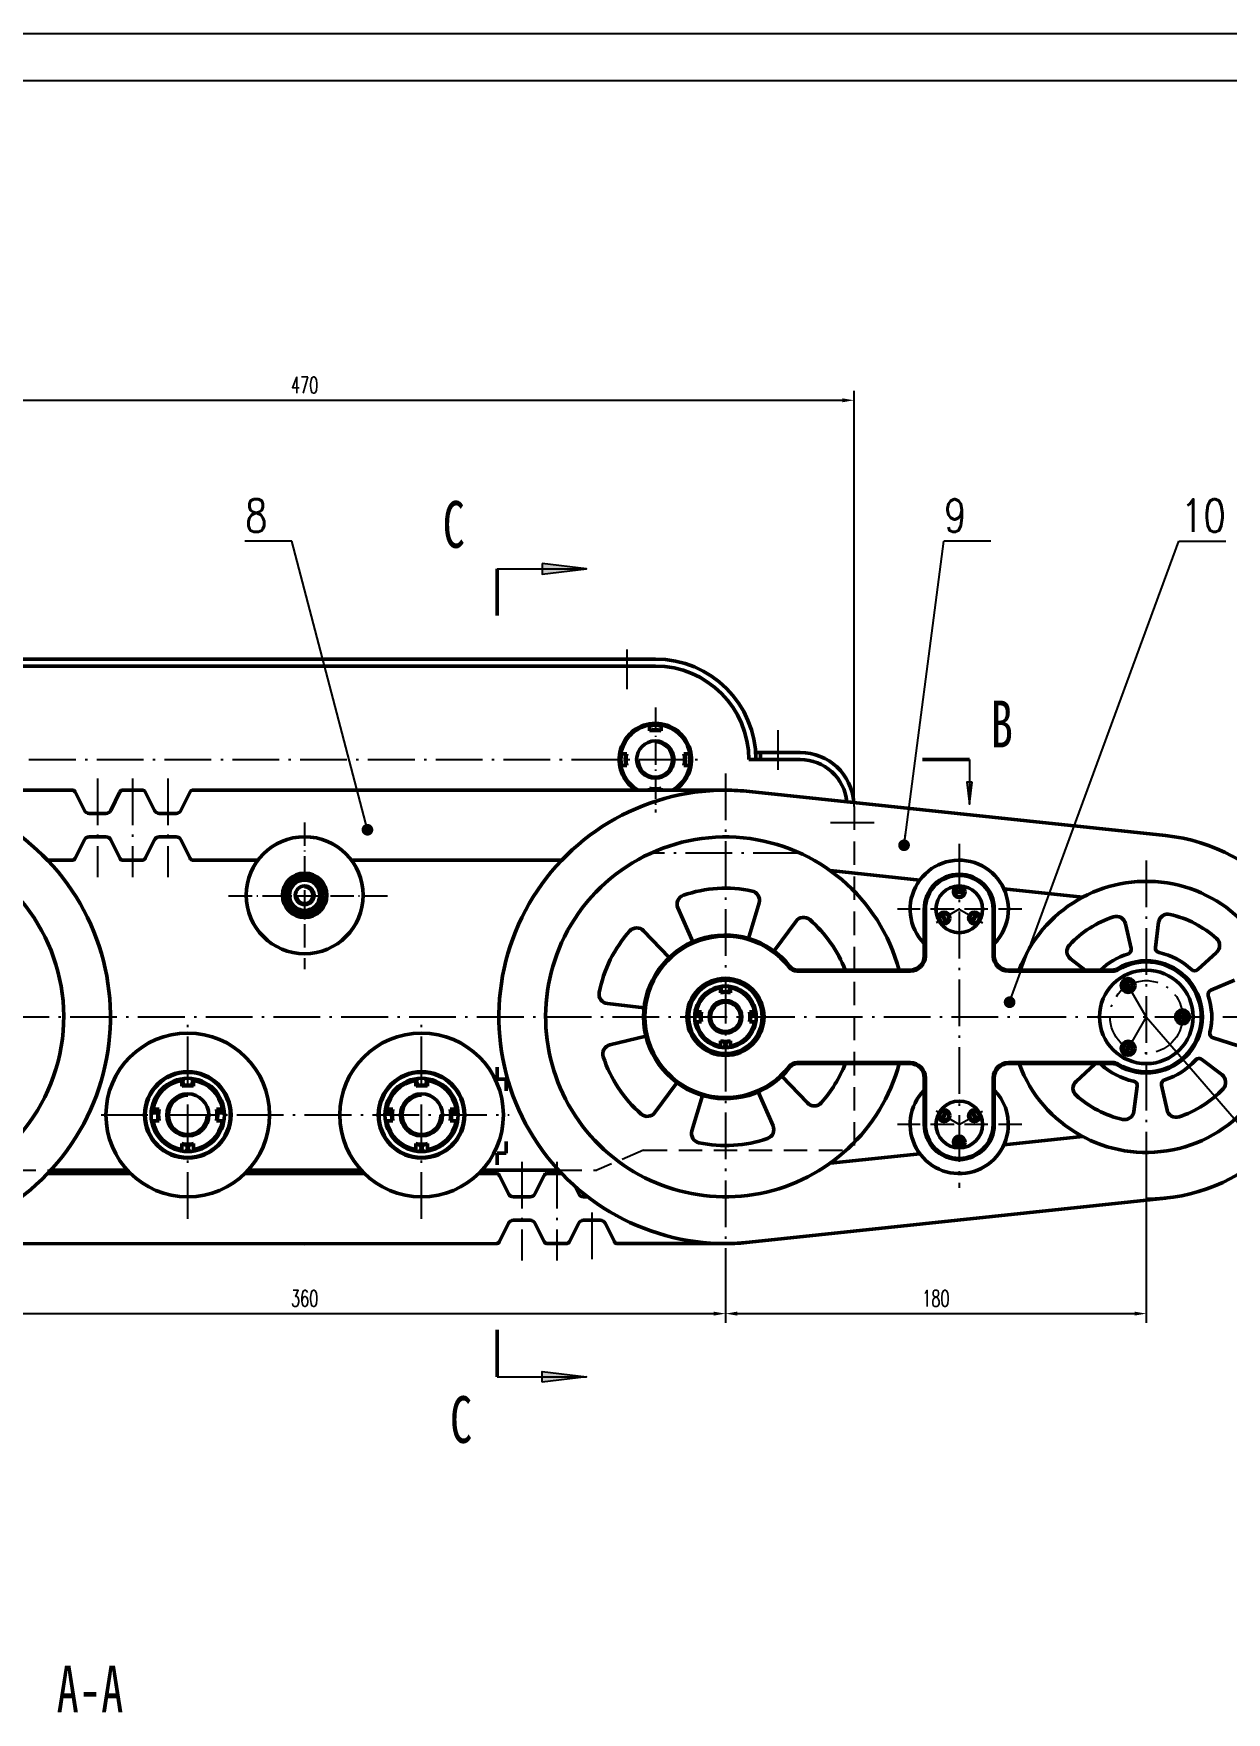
# Model space of a CAD drawing. Header units: millimetres. Extents: x -1896 to -707, y -189 to 652.
# Drawn here: x -1596.1 to -1340.9, y 292.9 to 651.8 of the extents above; entities that cross this region are included whole.
import ezdxf
from ezdxf.enums import TextEntityAlignment as Align

# ---------------------------------------------------------------- set-up
doc = ezdxf.new("R2010")
doc.units = ezdxf.units.MM
doc.header["$LTSCALE"] = 10
doc.linetypes.add('CENTER', pattern=[1.45, 1, -0.2, 0.05, -0.2])
doc.linetypes.add('DASHED', pattern=[0.75, 0.5, -0.25])
doc.layers.add('1轮廓实线层', color=7, linetype='Continuous', lineweight=50)
for name, color, linetype in [('2细线层', 4, 'Continuous'), ('3中心线层', 1, 'CENTER'), ('4虚线层', 6, 'DASHED'), ('6文字层', 7, 'Continuous'), ('7标注层', 4, 'Continuous')]:
    doc.layers.add(name, color=color, linetype=linetype)
doc.styles.add('PC_TEXTSTYLE', font='romans.shx', dxfattribs={"width": 0.8, "bigfont": 'hzfs.shx'})
doc.styles.add('SLDTEXTSTYLE3', font='TXT', dxfattribs={"width": 0.7})
doc.styles.add('TH_GBDIM', font='romans.shx', dxfattribs={"width": 0.65, "bigfont": 'gbcbig.shx'})
doc.dimstyles.new('TH_GBDIM', dxfattribs={"dimtxt": 3.5, "dimasz": 2.5, "dimexe": 2, "dimexo": 0, "dimgap": 1.5, "dimtad": 1, "dimdsep": 46, "dimtxsty": 'TH_GBDIM', "dimcen": 2.5, "dimclrd": 130, "dimclre": 130, "dimclrt": 3, "dimazin": 2, "dimtfac": 0.714286, "dimtmove": 0, "dimatfit": 3, "dimfxl": 1, "dimtolj": 1, "dimtzin": 0, "dimlwd": -1, "dimlwe": -1, "dimarcsym": 0})
doc.dimstyles.new('副本 TH_GBDIM', dxfattribs={"dimtxt": 3.5, "dimasz": 2.5, "dimexe": 2, "dimexo": 0, "dimgap": 1.5, "dimtad": 1, "dimlfac": 2, "dimdsep": 46, "dimtxsty": 'TH_GBDIM', "dimcen": 2.5, "dimclrd": 130, "dimclre": 130, "dimclrt": 3, "dimazin": 2, "dimtfac": 0.714286, "dimtmove": 0, "dimatfit": 3, "dimfxl": 1, "dimtolj": 1, "dimtzin": 0, "dimlwd": -1, "dimlwe": -1, "dimarcsym": 0})

# ---------------------------------------------------------------- blocks, each defined once
blk = doc.blocks.new('件号-右')
at = {"layer": '6文字层'}
blk.add_line((0, 0), (-10, 0), dxfattribs=at)
at = {"layer": '6文字层', "style": 'PC_TEXTSTYLE', "width": 0.8}
blk.add_attdef('X', text='', height=7, dxfattribs=at).set_placement((-5.47, 2), align=Align.CENTER)
blk = doc.blocks.new('*D7')
at = {"layer": '7标注层', "color": 130, "ltscale": 0.3, "transparency": 16777216}
for p, q in [((-1448.08, 387.71), (-1448.08, 376.2)), ((-1628.08, 387.47), (-1628.08, 376.2)), ((-1625.58, 378.2), (-1450.58, 378.2))]:
    blk.add_line(p, q, dxfattribs=at)
for points in [[(-1625.58, 378.62), (-1625.58, 377.78), (-1628.08, 378.2)], [(-1450.58, 378.62), (-1450.58, 377.78), (-1448.08, 378.2)]]:
    blk.add_solid(points, dxfattribs=at)
at = {"layer": 'Defpoints', "color": 0, "ltscale": 0.3, "transparency": 16777216}
for p in [(-1448.08, 387.71), (-1628.08, 387.47), (-1448.08, 378.2)]:
    blk.add_point(p, dxfattribs=at)
at = {"layer": '7标注层', "color": 3, "ltscale": 0.3, "transparency": 16777216, "insert": (-1538.08, 381.45), "char_height": 3.5, "attachment_point": 5, "style": 'TH_GBDIM'}
blk.add_mtext('\\A1;360', dxfattribs=at)
blk = doc.blocks.new('*D8')
at = {"layer": '7标注层', "color": 130, "ltscale": 0.3, "transparency": 16777216}
for p, q in [((-1655.58, 485.67), (-1655.58, 575.45)), ((-1420.58, 486.64), (-1420.58, 575.45)), ((-1653.08, 573.45), (-1423.08, 573.45))]:
    blk.add_line(p, q, dxfattribs=at)
for points in [[(-1653.08, 573.86), (-1653.08, 573.03), (-1655.58, 573.45)], [(-1423.08, 573.86), (-1423.08, 573.03), (-1420.58, 573.45)]]:
    blk.add_solid(points, dxfattribs=at)
at = {"layer": 'Defpoints', "color": 0, "ltscale": 0.3, "transparency": 16777216}
for p in [(-1420.58, 573.45), (-1655.58, 485.67), (-1420.58, 486.64)]:
    blk.add_point(p, dxfattribs=at)
at = {"layer": '7标注层', "color": 3, "ltscale": 0.3, "transparency": 16777216, "insert": (-1538.08, 576.7), "char_height": 3.5, "attachment_point": 5, "style": 'TH_GBDIM'}
blk.add_mtext('\\A1;470', dxfattribs=at)
blk = doc.blocks.new('*D11')
at = {"layer": '7标注层', "color": 130, "ltscale": 0.3, "transparency": 16777216}
for p, q in [((-1358.08, 407.18), (-1358.08, 376.2)), ((-1448.08, 387.71), (-1448.08, 376.2)), ((-1445.58, 378.2), (-1360.58, 378.2))]:
    blk.add_line(p, q, dxfattribs=at)
for points in [[(-1445.58, 378.62), (-1445.58, 377.78), (-1448.08, 378.2)], [(-1360.58, 378.62), (-1360.58, 377.78), (-1358.08, 378.2)]]:
    blk.add_solid(points, dxfattribs=at)
at = {"layer": 'Defpoints', "color": 0, "ltscale": 0.3, "transparency": 16777216}
for p in [(-1358.08, 407.18), (-1448.08, 387.71), (-1358.08, 378.2)]:
    blk.add_point(p, dxfattribs=at)
at = {"layer": '7标注层', "color": 3, "ltscale": 0.3, "transparency": 16777216, "insert": (-1403.08, 381.45), "char_height": 3.5, "attachment_point": 5, "style": 'TH_GBDIM'}
blk.add_mtext('\\A1;180', dxfattribs=at)
blk = doc.blocks.new('*D18')
at = {"layer": '7标注层', "color": 130, "ltscale": 0.3, "transparency": 16777216}
for p, q in [((-1358.08, 441.64), (-1332.6, 412.15)), ((-1323.54, 401.67), (-1330.96, 410.26))]:
    blk.add_line(p, q, dxfattribs=at)
blk.add_solid([(-1330.65, 410.53), (-1331.28, 409.98), (-1332.6, 412.15)], dxfattribs=at)
at = {"layer": 'Defpoints', "color": 0, "ltscale": 0.3, "transparency": 16777216}
for p in [(-1358.08, 441.64), (-1332.6, 412.15)]:
    blk.add_point(p, dxfattribs=at)
at = {"layer": '7标注层', "color": 3, "ltscale": 0.3, "transparency": 16777216, "insert": (-1323.98, 407.14), "char_height": 3.5, "attachment_point": 5, "rotation": 310.8337, "style": 'TH_GBDIM'}
blk.add_mtext('\\A1;R78', dxfattribs=at)

msp = doc.modelspace()

# ---------------------------------------------------------------- hatches: boundary and pattern name
at = {"layer": '6文字层', "lineweight": -2}
h = msp.add_hatch(color=256, dxfattribs=at)
h.dxf.hatch_style = 2
h.paths.add_polyline_path([(-1487.2956, 538.5545), (-1487.2956, 536.2685), (-1477.8087, 537.4115)])
h = msp.add_hatch(color=256, dxfattribs=at)
h.dxf.hatch_style = 2
h.paths.add_polyline_path([(-1395.3491, 491.8384), (-1396.4921, 491.8384), (-1395.9206, 487.0949)])
h = msp.add_hatch(color=256, dxfattribs=at)
h.dxf.hatch_style = 2
h.paths.add_polyline_path([(-1487.2956, 363.5705), (-1487.2956, 365.8565), (-1477.8087, 364.7135)])

# ---------------------------------------------------------------- linework, layer by layer
at = {"color": 1}
msp.add_line((-1896.3161, 651.8437), (-707.3161, 651.8437), dxfattribs=at)
msp.add_line((-1871.3161, 641.8437), (-717.3161, 641.8437))
at = {"layer": '1轮廓实线层'}
for p, q in [((-1496.8968, 537.4115), (-1496.8968, 527.4115)), ((-1613.0836, 518.139), (-1463.0836, 518.139)), ((-1613.0836, 516.639), (-1463.0836, 516.639)), ((-1464.3336, 502.7627), (-1464.3336, 504.0341)), ((-1461.8336, 502.7627), (-1461.8336, 504.0341)), ((-1469.2074, 497.889), (-1470.4787, 497.889)), ((-1469.2074, 495.389), (-1470.4787, 495.389)), ((-1456.9599, 497.889), (-1455.6885, 497.889)), ((-1456.9599, 495.389), (-1455.6885, 495.389)), ((-1432.0836, 496.639), (-1443.0836, 496.639)), ((-1432.0836, 498.139), (-1441.636, 498.139)), ((-1395.9206, 496.639), (-1405.9206, 496.639)), ((-1628.1038, 490.1015), (-1589.8797, 490.1218)), ((-1591.9161, 490.1281), (-1587.8432, 490.1281)), ((-1587.1724, 489.7135), (-1585.1975, 485.7638)), ((-1577.587, 489.7135), (-1579.5618, 485.7638)), ((-1572.8432, 490.1281), (-1576.9161, 490.1281)), ((-1572.1724, 489.7135), (-1570.1975, 485.7638)), ((-1562.587, 489.7135), (-1564.5618, 485.7638)), ((-1538.0836, 490.1281), (-1561.9161, 490.1281)), ((-1448.0634, 490.1015), (-1538.0836, 490.1281)), ((-1464.3336, 490.5152), (-1464.3336, 490.1101)), ((-1461.8336, 490.5152), (-1461.8336, 490.1088)), ((-1353.9758, 480.3994), (-1442.9762, 489.8316)), ((-1580.5904, 485.1281), (-1584.1689, 485.1281)), ((-1569.1689, 485.1281), (-1565.5904, 485.1281)), ((-1587.1724, 475.5427), (-1585.1975, 479.4924)), ((-1580.5904, 480.1281), (-1584.1689, 480.1281)), ((-1577.587, 475.5427), (-1579.5618, 479.4924)), ((-1572.1724, 475.5427), (-1570.1975, 479.4924)), ((-1569.1689, 480.1281), (-1565.5904, 480.1281)), ((-1562.587, 475.5427), (-1564.5618, 479.4924)), ((-1593.0458, 475.1198), (-1589.8797, 475.1218)), ((-1591.9161, 475.1281), (-1587.8432, 475.1281)), ((-1572.8432, 475.1281), (-1576.9161, 475.1281)), ((-1548.0918, 475.1281), (-1561.9161, 475.1281)), ((-1483.125, 475.1161), (-1528.0805, 475.1348)), ((-1406.5243, 470.8844), (-1425.6989, 472.9165)), ((-1397.0915, 468.514), (-1399.0758, 468.514)), ((-1397.0915, 468.264), (-1399.0758, 468.264)), ((-1371.738, 467.1978), (-1388.5214, 468.9765)), ((-1458.2579, 464.9356), (-1455.0875, 457.6763)), ((-1440.9027, 466.0251), (-1443.1403, 458.4263)), ((-1405.3336, 464.639), (-1405.5836, 464.639)), ((-1405.5836, 454.6414), (-1405.5836, 464.639)), ((-1405.3336, 464.639), (-1405.3336, 454.6414)), ((-1401.9356, 463.5607), (-1400.9434, 461.8422)), ((-1401.7191, 463.6857), (-1400.7269, 461.9672)), ((-1395.4404, 461.9672), (-1394.4482, 463.6857)), ((-1395.2239, 461.8422), (-1394.2317, 463.5607)), ((-1390.8336, 454.6414), (-1390.8336, 464.639)), ((-1390.8336, 464.639), (-1390.5836, 464.639)), ((-1390.5836, 464.639), (-1390.5836, 454.6414)), ((-1465.6122, 460.0509), (-1460.1502, 454.3136)), ((-1432.9952, 462.0984), (-1437.6969, 455.7232)), ((-1362.5163, 461.5538), (-1361.3354, 456.2481)), ((-1356.1427, 456.4792), (-1355.4377, 461.8689)), ((-1371.1419, 451.6414), (-1374.2803, 454.0453)), ((-1343.0532, 455.4352), (-1347.0576, 451.7596)), ((-1432.7151, 451.6414), (-1408.5836, 451.6414)), ((-1408.5836, 451.3914), (-1432.7151, 451.3914)), ((-1387.5836, 451.6414), (-1365.2907, 451.6414)), ((-1365.2907, 451.3914), (-1387.5836, 451.3914)), ((-1362.5637, 449.1491), (-1361.5715, 447.4306)), ((-1362.3476, 449.2739), (-1361.3554, 447.5554)), ((-1344.2611, 447.3781), (-1339.2411, 449.4625)), ((-1449.1341, 446.7849), (-1449.1341, 447.8533)), ((-1447.0332, 446.7849), (-1447.0332, 447.8533)), ((-1473.3463, 444.4762), (-1465.4743, 443.5921)), ((-1453.2296, 442.6894), (-1454.298, 442.6894)), ((-1442.9377, 442.6894), (-1441.8693, 442.6894)), ((-1349.3397, 441.7637), (-1351.324, 441.7637)), ((-1349.3397, 441.5142), (-1351.324, 441.5142)), ((-1453.2296, 440.5885), (-1454.298, 440.5885)), ((-1442.9377, 440.5885), (-1441.8693, 440.5885)), ((-1472.7931, 435.6647), (-1465.0935, 437.5263)), ((-1449.1341, 436.493), (-1449.1341, 435.4246)), ((-1447.0332, 436.493), (-1447.0332, 435.4246)), ((-1362.5637, 434.1288), (-1361.5715, 435.8474)), ((-1362.3476, 434.0041), (-1361.3554, 435.7226)), ((-1338.6205, 435.5204), (-1343.8059, 437.1505)), ((-1496.8968, 428.3552), (-1496.8968, 430.8552)), ((-1432.7151, 431.8865), (-1408.5836, 431.8865)), ((-1408.5836, 431.6365), (-1432.7151, 431.6365)), ((-1387.5836, 431.8865), (-1365.2907, 431.8865)), ((-1365.2907, 431.6365), (-1387.5836, 431.6365)), ((-1373.1141, 427.8427), (-1369.1096, 431.5183)), ((-1346.2021, 432.5379), (-1341.887, 429.2326)), ((-1564.3336, 426.8002), (-1564.3336, 428.0716)), ((-1561.8336, 426.8002), (-1561.8336, 428.0716)), ((-1514.3336, 426.8002), (-1514.3336, 428.0716)), ((-1511.8336, 426.8002), (-1511.8336, 428.0716)), ((-1496.8968, 428.3552), (-1494.969, 428.3552)), ((-1494.969, 428.3552), (-1494.969, 425.8552)), ((-1463.172, 421.1795), (-1458.4704, 427.5548)), ((-1430.5551, 423.227), (-1436.017, 428.9643)), ((-1405.5836, 418.639), (-1405.5836, 428.6365)), ((-1405.3336, 428.6365), (-1405.3336, 418.639)), ((-1390.8336, 418.639), (-1390.8336, 428.6365)), ((-1390.5836, 428.6365), (-1390.5836, 418.639)), ((-1455.2645, 417.2528), (-1453.0269, 424.8517)), ((-1437.9094, 418.3423), (-1441.0797, 425.6016)), ((-1360.0246, 426.7987), (-1360.7295, 421.4091)), ((-1353.6509, 421.7241), (-1354.8319, 427.0299)), ((-1569.2074, 421.9265), (-1570.4787, 421.9265)), ((-1556.9599, 421.9265), (-1555.6885, 421.9265)), ((-1519.2074, 421.9265), (-1520.4787, 421.9265)), ((-1506.9599, 421.9265), (-1505.6885, 421.9265)), ((-1401.9356, 419.7172), (-1400.9434, 421.4357)), ((-1401.7191, 419.5922), (-1400.7269, 421.3107)), ((-1395.4404, 421.3107), (-1394.4482, 419.5922)), ((-1395.2239, 421.4357), (-1394.2317, 419.7172)), ((-1569.2074, 419.4265), (-1570.4787, 419.4265)), ((-1556.9599, 419.4265), (-1555.6885, 419.4265)), ((-1519.2074, 419.4265), (-1520.4787, 419.4265)), ((-1506.9599, 419.4265), (-1505.6885, 419.4265)), ((-1564.3336, 414.5527), (-1564.3336, 413.2814)), ((-1561.8336, 414.5527), (-1561.8336, 413.2814)), ((-1514.3336, 414.5527), (-1514.3336, 413.2814)), ((-1511.8336, 414.5527), (-1511.8336, 413.2814)), ((-1494.969, 412.4806), (-1494.969, 414.9806)), ((-1397.0915, 415.014), (-1399.0758, 415.014)), ((-1397.0915, 414.764), (-1399.0758, 414.764)), ((-1371.738, 416.0801), (-1388.5214, 414.3014)), ((-1496.8968, 412.4806), (-1494.969, 412.4806)), ((-1496.8968, 412.4806), (-1496.8968, 409.9806)), ((-1406.5243, 412.3935), (-1425.6989, 410.3614)), ((-1593.0423, 408.1619), (-1575.3086, 408.1545)), ((-1592.3618, 408.889), (-1576.0183, 408.889)), ((-1550.8691, 408.1443), (-1538.0836, 408.139)), ((-1550.149, 408.889), (-1526.0183, 408.889)), ((-1525.2982, 408.1443), (-1538.0836, 408.139)), ((-1496.9661, 408.1561), (-1500.8587, 408.1545)), ((-1483.8055, 408.889), (-1500.149, 408.889)), ((-1496.4376, 407.7551), (-1494.4628, 403.8054)), ((-1486.8522, 407.7551), (-1488.8271, 403.8054)), ((-1483.125, 408.1619), (-1486.2983, 408.1605)), ((-1489.8556, 403.1697), (-1493.4342, 403.1697)), ((-1480.2597, 405.3993), (-1479.4628, 403.8054)), ((-1478.4342, 403.1697), (-1477.5579, 403.1697)), ((-1353.9758, 402.8785), (-1442.9762, 393.4463)), ((-1496.4376, 393.5843), (-1494.4628, 397.534)), ((-1489.8556, 398.1697), (-1493.4342, 398.1697)), ((-1486.8522, 393.5843), (-1488.8271, 397.534)), ((-1481.4376, 393.5843), (-1479.4628, 397.534)), ((-1478.4342, 398.1697), (-1474.8556, 398.1697)), ((-1471.8522, 393.5843), (-1473.8271, 397.534)), ((-1628.1038, 393.1765), (-1538.0836, 393.139)), ((-1497.1084, 393.1697), (-1538.0836, 393.139)), ((-1482.1084, 393.1697), (-1486.1814, 393.1697)), ((-1471.1814, 393.1697), (-1448.0634, 393.1765)), ((-1496.8968, 364.7135), (-1496.8968, 374.7135))]:
    msp.add_line(p, q, dxfattribs=at)
msp.add_lwpolyline([(-1539.96, 470.889), (-1541.8364, 467.639), (-1539.96, 464.389), (-1536.2072, 464.389), (-1534.3309, 467.639), (-1536.2072, 470.889)], close=True, dxfattribs=at)
at = {"layer": '1轮廓实线层', "flags": 128}
for points in [[(-1535.8046, 464.3517), (-1535.7996, 464.3857), (-1535.7958, 464.4509)], [(-1444.3554, 436.2139), (-1444.3476, 436.2654), (-1444.3411, 436.3732)], [(-1369.1096, 431.5183), (-1368.96, 431.6317), (-1368.9522, 431.6365)], [(-1367.9146, 431.6365), (-1367.8909, 431.6216), (-1367.7434, 431.5054)], [(-1558.6471, 414.2206), (-1558.6378, 414.2819), (-1558.63, 414.4102)], [(-1508.6471, 414.2206), (-1508.6378, 414.2819), (-1508.63, 414.4102)]]:
    msp.add_lwpolyline(points, dxfattribs=at)
at = {"layer": '1轮廓实线层'}
for centre, radius in [((-1463.0836, 496.639), 4), ((-1538.0836, 467.639), 12.5), ((-1538.0836, 467.639), 4.75), ((-1538.0836, 467.639), 4.6), ((-1538.0836, 467.639), 4), ((-1538.0836, 467.639), 3.25), ((-1538.0836, 467.639), 3.25), ((-1538.0836, 467.639), 2), ((-1398.0836, 464.639), 5), ((-1398.0836, 468.389), 1.25), ((-1398.0836, 468.389), 1), ((-1401.3312, 462.764), 1.25), ((-1401.3312, 462.764), 1), ((-1394.836, 462.764), 1.25), ((-1394.836, 462.764), 1), ((-1448.0836, 441.639), 8.25), ((-1448.0836, 441.639), 8), ((-1448.0836, 441.639), 7.85), ((-1358.0836, 441.639), 10), ((-1361.9595, 448.3522), 1.5), ((-1361.9595, 448.3522), 1), ((-1448.0836, 441.639), 6.5826), ((-1448.0836, 441.639), 3.5), ((-1350.3318, 441.639), 1.5), ((-1350.3318, 441.639), 1), ((-1563.0836, 420.6765), 17.5), ((-1513.0836, 420.6765), 17.5), ((-1361.9595, 434.9257), 1.5), ((-1361.9595, 434.9257), 1), ((-1563.0836, 420.6765), 9.25), ((-1563.0836, 420.6765), 9.1), ((-1563.0836, 420.6765), 7.8333), ((-1513.0836, 420.6765), 9.25), ((-1513.0836, 420.6765), 9.1), ((-1513.0836, 420.6765), 7.8333), ((-1563.0836, 420.6765), 4.5), ((-1513.0836, 420.6765), 4.5), ((-1398.0836, 418.639), 5), ((-1401.3312, 420.514), 1.25), ((-1401.3312, 420.514), 1), ((-1394.836, 420.514), 1.25), ((-1394.836, 420.514), 1), ((-1398.0836, 414.889), 1.25), ((-1398.0836, 414.889), 1)]:
    msp.add_circle(centre, radius, dxfattribs=at)
for centre, radius, start, end in [((-1463.0836, 496.639), 21.5, 0, 90), ((-1463.0836, 496.639), 20, 0, 90), ((-1463.0836, 496.639), 7.75, 302.545385, 237.406872), ((-1463.0836, 496.639), 7.5, 299.420573, 240.531683), ((-1463.0836, 496.639), 7.5, 119.468317, 240.497782), ((-1463.0836, 496.639), 7.35, 80.208226, 99.791774), ((-1463.0836, 496.639), 6.4167, 78.766656, 101.233344), ((-1463.0836, 496.639), 6.25, 78.463041, 101.536959), ((-1463.0836, 496.639), 7.5, 0, 88.972825), ((-1463.0836, 496.639), 7.5, 299.44111, 60.579427), ((-1463.0836, 496.639), 7.35, 170.208226, 189.791774), ((-1463.0836, 496.639), 6.4167, 168.766656, 191.233344), ((-1463.0836, 496.639), 6.25, 168.463041, 191.536959), ((-1463.0836, 496.639), 7.5, 299.420573, 0), ((-1463.0836, 496.639), 6.25, 348.463041, 11.536959), ((-1463.0836, 496.639), 6.4167, 348.766656, 11.233344), ((-1463.0836, 496.639), 7.35, 350.208226, 9.791774), ((-1463.0836, 496.639), 22.5, 0, 3.822554), ((-1432.0836, 486.639), 11.5, 4.091107, 90), ((-1432.0836, 486.639), 10, 5.644612, 90), ((-1628.0836, 441.639), 48.4625, 263.950427, 90), ((-1587.8432, 489.3781), 0.75, 26.565051, 90), ((-1576.9161, 489.3781), 0.75, 90, 153.434949), ((-1572.8432, 489.3781), 0.75, 26.565051, 90), ((-1561.9161, 489.3781), 0.75, 90, 153.434949), ((-1448.0836, 441.639), 48.4625, 90, 276.049573), ((-1463.0836, 496.639), 7.35, 242.638134, 242.674581), ((-1463.0836, 496.639), 6.25, 258.463041, 281.536959), ((-1463.0836, 496.639), 6.4167, 258.766656, 281.233344), ((-1448.0836, 441.639), 48.4625, 83.950427, 89.976128), ((-1584.1689, 486.2781), 1.15, 206.565051, 270), ((-1580.5904, 486.2781), 1.15, 270, 333.434949), ((-1569.1689, 486.2781), 1.15, 206.565051, 270), ((-1565.5904, 486.2781), 1.15, 270, 333.434949), ((-1584.1689, 478.9781), 1.15, 90, 153.434949), ((-1580.5904, 478.9781), 1.15, 26.565051, 90), ((-1569.1689, 478.9781), 1.15, 90, 153.434949), ((-1565.5904, 478.9781), 1.15, 26.565051, 90), ((-1448.0836, 441.639), 38.4625, 15.073446, 153.592082), ((-1358.0836, 441.639), 38.9775, 270, 83.950427), ((-1628.0836, 441.639), 38.4625, 195.073446, 64.580101), ((-1587.8432, 475.8781), 0.75, 270, 333.434949), ((-1576.9161, 475.8781), 0.75, 206.565051, 270), ((-1572.8432, 475.8781), 0.75, 270, 333.434949), ((-1561.9161, 475.8781), 0.75, 206.565051, 270), ((-1398.0836, 464.639), 10.5, 355.812196, 224.415309), ((-1541.1184, 469.6217), 0.5625, 18.937577, 95.418914), ((-1540.3102, 470.4996), 0.5625, 179.317928, 251.12568), ((-1540.3102, 470.4996), 0.5625, 43.804956, 76.471546), ((-1539.2607, 471.0676), 0.5625, 160.370559, 198.511131), ((-1539.2607, 471.0676), 0.5625, 0, 57.524177), ((-1539.2607, 471.0676), 0.5625, 341.488869, 0), ((-1538.0836, 471.264), 0.5625, 141.423191, 221.810315), ((-1538.0836, 471.264), 0.5625, 318.189685, 0), ((-1538.0836, 471.264), 0.5625, 0, 38.576809), ((-1536.9066, 471.0676), 0.5625, 122.475823, 198.511131), ((-1536.9066, 471.0676), 0.5625, 0, 19.629441), ((-1536.9066, 471.0676), 0.5625, 341.488869, 0), ((-1535.8571, 470.4996), 0.5625, 103.528454, 136.195044), ((-1535.8571, 470.4996), 0.5625, 288.87432, 0), ((-1535.0489, 469.6217), 0.5625, 84.581086, 161.062423), ((-1398.0836, 464.639), 7.5, 0, 180), ((-1398.0836, 464.639), 7.25, 0, 180), ((-1358.0836, 441.639), 28.9775, 2.548484, 159.807237), ((-1541.6963, 467.3396), 0.5625, 88.808018, 133.313651), ((-1541.5977, 468.5288), 0.5625, 217.212665, 265.056065), ((-1541.6963, 467.3396), 0.5625, 236.160033, 302.883292), ((-1541.4033, 466.1828), 0.5625, 81.130164, 152.26102), ((-1541.5977, 468.5288), 0.5625, 34.943935, 114.366283), ((-1541.1184, 469.6217), 0.5625, 198.265296, 281.062423), ((-1535.0489, 469.6217), 0.5625, 258.937577, 341.734704), ((-1534.5696, 468.5288), 0.5625, 65.633717, 145.056065), ((-1534.764, 466.1828), 0.5625, 27.73898, 98.869836), ((-1534.471, 467.3396), 0.5625, 237.116708, 303.839967), ((-1534.5696, 468.5288), 0.5625, 274.943935, 322.787335), ((-1534.471, 467.3396), 0.5625, 46.686349, 91.191982), ((-1456.425, 465.7361), 2, 109.093675, 203.592082), ((-1448.0836, 441.639), 27.5, 78.090488, 109.093675), ((-1442.8213, 466.5901), 2, 343.592082, 78.090488), ((-1541.4033, 466.1828), 0.5625, 255.107401, 338.869836), ((-1540.7506, 465.1838), 0.5625, 89.290345, 171.208388), ((-1540.7506, 465.1838), 0.5625, 274.05477, 330.709655), ((-1539.8089, 464.4509), 0.5625, 136.716149, 190.155756), ((-1539.8089, 464.4509), 0.5625, 293.002138, 353.681338), ((-1538.6803, 464.0634), 0.5625, 144.635723, 209.103125), ((-1538.6803, 464.0634), 0.5625, 311.949507, 0), ((-1538.6803, 464.0634), 0.5625, 0, 35.364277), ((-1537.487, 464.0634), 0.5625, 144.635723, 228.050493), ((-1537.487, 464.0634), 0.5625, 0, 35.364277), ((-1537.487, 464.0634), 0.5625, 330.896875, 0), ((-1536.3583, 464.4509), 0.5625, 186.318662, 246.997862), ((-1536.3583, 464.4509), 0.5625, 0, 43.283851), ((-1535.4166, 465.1838), 0.5625, 209.290345, 265.94523), ((-1535.4166, 465.1838), 0.5625, 8.791612, 90.709655), ((-1534.764, 466.1828), 0.5625, 201.130164, 284.892599), ((-1398.0836, 464.639), 10.5, 315.584691, 355.812196), ((-1358.0836, 441.639), 22.5, 108.147221, 136.949746), ((-1364.4686, 461.1193), 2, 12.548484, 108.147221), ((-1353.4546, 461.6095), 2, 76.949746, 172.548484), ((-1358.0836, 441.639), 22.5, 48.147221, 76.949746), ((-1448.0836, 441.639), 27.5, 138.090488, 169.093675), ((-1467.0608, 458.6718), 2, 43.592082, 138.090488), ((-1431.3856, 460.9114), 2, 49.093675, 143.592082), ((-1448.0836, 441.639), 27.5, 21.329152, 49.093675), ((-1448.0836, 441.639), 38.4625, 153.592082, 344.926554), ((-1448.0836, 441.639), 17.5, 37.988982, 322.011018), ((-1448.0836, 441.639), 17.25, 37.988982, 322.011018), ((-1373.0641, 455.6331), 2, 136.949746, 232.548484), ((-1362.3115, 456.0308), 1, 286.371037, 12.548484), ((-1355.1511, 456.3495), 1, 172.548484, 258.72593), ((-1344.4056, 456.9086), 2, 312.548484, 48.147221), ((-1432.7151, 453.6414), 2.25, 217.988982, 270), ((-1432.7151, 453.6414), 2, 217.988982, 270), ((-1408.5836, 454.6414), 3.25, 270, 0), ((-1408.5836, 454.6414), 3, 270, 0), ((-1387.5836, 454.6414), 3.25, 180, 270), ((-1387.5836, 454.6414), 3, 180, 270), ((-1358.0836, 441.639), 14, 106.371037, 134.401017), ((-1358.0836, 441.639), 12, 239.016702, 120.983298), ((-1358.0836, 441.639), 11.75, 239.016702, 120.983298), ((-1358.0836, 441.639), 14, 46.371037, 78.72593), ((-1448.0836, 441.639), 8, 90, 180), ((-1448.0836, 441.639), 8, 0, 90), ((-1365.2907, 453.6414), 2, 270, 300.983298), ((-1365.2907, 453.6414), 2.25, 270, 300.983298), ((-1347.7339, 452.4963), 1, 226.371037, 312.548484), ((-1473.1231, 446.4637), 2, 169.093675, 263.592082), ((-1448.0836, 441.639), 6.3025, 99.594068, 170.405932), ((-1453.0961, 444.9137), 0.8929, 73.560481, 95.542179), ((-1451.7612, 446.3638), 0.8929, 179.194663, 201.176361), ((-1451.7612, 446.3638), 0.8929, 54.613113, 76.594811), ((-1450.0277, 447.3019), 0.8929, 160.247294, 182.228992), ((-1450.0277, 447.3019), 0.8929, 35.665744, 57.647442), ((-1448.0836, 441.639), 5.3921, 78.766656, 101.233344), ((-1448.0836, 441.639), 5.2521, 78.463041, 101.536959), ((-1448.0836, 447.6263), 0.8929, 141.299926, 225.079697), ((-1448.0836, 447.6263), 0.8929, 314.920303, 38.700074), ((-1448.0836, 441.639), 6.3025, 9.594068, 80.405932), ((-1446.1395, 447.3019), 0.8929, 122.352558, 144.334256), ((-1446.1395, 447.3019), 0.8929, 0, 19.752706), ((-1446.1395, 447.3019), 0.8929, 357.771008, 0), ((-1444.4061, 446.3638), 0.8929, 103.405189, 125.386887), ((-1444.4061, 446.3638), 0.8929, 338.823639, 0), ((-1443.0712, 444.9137), 0.8929, 84.457821, 106.439519), ((-1343.8777, 446.4546), 1, 112.548484, 198.72593), ((-1358.0836, 441.639), 14, 346.371037, 18.72593), ((-1454.0506, 441.1445), 0.8929, 49.657145, 133.436916), ((-1453.8878, 443.1088), 0.8929, 217.0894, 300.869171), ((-1453.8878, 443.1088), 0.8929, 92.50785, 114.489548), ((-1453.0961, 444.9137), 0.8929, 198.142031, 220.123729), ((-1448.0836, 441.639), 5.3921, 168.766656, 191.233344), ((-1448.0836, 441.639), 5.2521, 168.463041, 191.536959), ((-1448.0836, 441.639), 5.2521, 348.463041, 11.536959), ((-1448.0836, 441.639), 5.3921, 348.766656, 11.233344), ((-1442.2795, 443.1088), 0.8929, 239.130829, 322.9106), ((-1442.1167, 441.1445), 0.8929, 46.563084, 130.342855), ((-1443.0712, 444.9137), 0.8929, 319.876271, 341.857969), ((-1442.2795, 443.1088), 0.8929, 65.510452, 87.49215), ((-1358.0836, 441.639), 28.9775, 200.192763, 2.548484), ((-1454.0506, 441.1445), 0.8929, 236.036768, 258.018466), ((-1453.5667, 439.2339), 0.8929, 130.402586, 152.384285), ((-1448.0836, 441.639), 6.3025, 189.594068, 260.405932), ((-1453.5667, 439.2339), 0.8929, 254.984136, 276.965835), ((-1452.4887, 437.5838), 0.8929, 149.349955, 171.331653), ((-1448.0836, 441.639), 6.3025, 279.594068, 350.405932), ((-1443.6786, 437.5838), 0.8929, 8.668347, 30.650045), ((-1442.6006, 439.2339), 0.8929, 263.034165, 285.015864), ((-1442.6006, 439.2339), 0.8929, 27.615715, 49.597414), ((-1442.1167, 441.1445), 0.8929, 281.981534, 303.963232), ((-1343.506, 438.1045), 1, 166.371037, 252.548484), ((-1472.3231, 433.7207), 2, 103.592082, 198.090488), ((-1452.4887, 437.5838), 0.8929, 273.931505, 295.913203), ((-1450.9333, 436.3732), 0.8929, 168.297323, 190.279021), ((-1450.9333, 436.3732), 0.8929, 292.878873, 314.860571), ((-1449.0691, 435.7333), 0.8929, 187.244692, 209.22639), ((-1448.0836, 441.639), 5.2521, 258.463041, 281.536959), ((-1448.0836, 441.639), 5.3921, 258.766656, 281.233344), ((-1449.0691, 435.7333), 0.8929, 311.826242, 35.606013), ((-1447.0981, 435.7333), 0.8929, 144.393987, 228.173758), ((-1447.0981, 435.7333), 0.8929, 330.77361, 352.755308), ((-1445.234, 436.3732), 0.8929, 225.139429, 247.121127), ((-1445.234, 436.3732), 0.8929, 0, 11.702677), ((-1443.6786, 437.5838), 0.8929, 244.086797, 266.068495), ((-1448.0836, 441.639), 27.5, 198.090488, 229.093675), ((-1432.7151, 429.6365), 2.25, 90, 142.011018), ((-1432.7151, 429.6365), 2, 90, 142.011018), ((-1448.0836, 441.639), 27.5, 318.090488, 338.670848), ((-1408.5836, 428.6365), 3.25, 0, 90), ((-1408.5836, 428.6365), 3, 0, 90), ((-1387.5836, 428.6365), 3.25, 90, 180), ((-1387.5836, 428.6365), 3, 90, 180), ((-1358.0836, 441.639), 14, 226.371037, 258.72593), ((-1365.2907, 429.6365), 2.25, 59.016702, 90), ((-1365.2907, 429.6365), 2, 59.016702, 90), ((-1358.0836, 441.639), 14, 286.371037, 318.72593), ((-1346.8102, 431.744), 1, 52.548484, 138.72593), ((-1563.0836, 420.6765), 7.5, 99.594068, 170.405932), ((-1567.4599, 426.2991), 1.0625, 54.613113, 76.594811), ((-1565.3971, 427.4154), 1.0625, 160.247294, 182.228992), ((-1565.3971, 427.4154), 1.0625, 35.665744, 57.647442), ((-1563.0836, 420.6765), 6.4167, 78.766656, 101.233344), ((-1563.0836, 427.8015), 1.0625, 141.299926, 225.079697), ((-1563.0836, 427.8015), 1.0625, 314.920303, 38.700074), ((-1563.0836, 420.6765), 7.5, 9.594068, 80.405932), ((-1560.7702, 427.4154), 1.0625, 122.352558, 144.334256), ((-1560.7702, 427.4154), 1.0625, 0, 19.752706), ((-1560.7702, 427.4154), 1.0625, 357.771008, 0), ((-1558.7074, 426.2991), 1.0625, 103.405189, 125.386887), ((-1513.0836, 420.6765), 7.5, 99.594068, 170.405932), ((-1517.4599, 426.2991), 1.0625, 54.613113, 76.594811), ((-1515.3971, 427.4154), 1.0625, 160.247294, 182.228992), ((-1515.3971, 427.4154), 1.0625, 35.665744, 57.647442), ((-1513.0836, 420.6765), 6.4167, 78.766656, 101.233344), ((-1513.0836, 427.8015), 1.0625, 141.299926, 225.079697), ((-1513.0836, 427.8015), 1.0625, 314.920303, 38.700074), ((-1513.0836, 420.6765), 7.5, 9.594068, 80.405932), ((-1510.7702, 427.4154), 1.0625, 122.352558, 144.334256), ((-1510.7702, 427.4154), 1.0625, 0, 19.752706), ((-1510.7702, 427.4154), 1.0625, 357.771008, 0), ((-1508.7074, 426.2991), 1.0625, 103.405189, 125.386887), ((-1371.7616, 426.3693), 2, 132.548484, 228.147221), ((-1361.0162, 426.9284), 1, 352.548484, 78.72593), ((-1353.8558, 427.2471), 1, 106.371037, 192.548484), ((-1343.1032, 427.6449), 2, 316.949746, 52.548484), ((-1569.0484, 424.5735), 1.0625, 198.142031, 220.123729), ((-1569.0484, 424.5735), 1.0625, 73.560481, 95.542179), ((-1567.4599, 426.2991), 1.0625, 179.194663, 201.176361), ((-1563.0836, 420.6765), 6.25, 78.463041, 101.536959), ((-1558.7074, 426.2991), 1.0625, 338.823639, 0), ((-1557.1188, 424.5735), 1.0625, 84.457821, 106.439519), ((-1557.1188, 424.5735), 1.0625, 319.876271, 341.857969), ((-1519.0484, 424.5735), 1.0625, 198.142031, 220.123729), ((-1519.0484, 424.5735), 1.0625, 73.560481, 95.542179), ((-1517.4599, 426.2991), 1.0625, 179.194663, 201.176361), ((-1513.0836, 420.6765), 6.25, 78.463041, 101.536959), ((-1508.7074, 426.2991), 1.0625, 338.823639, 0), ((-1507.1188, 424.5735), 1.0625, 84.457821, 106.439519), ((-1507.1188, 424.5735), 1.0625, 319.876271, 341.857969), ((-1398.0836, 418.639), 10.5, 135.584691, 355.812196), ((-1398.0836, 418.639), 10.5, 355.812196, 44.415309), ((-1358.0836, 441.639), 22.5, 228.147221, 256.949746), ((-1358.0836, 441.639), 22.5, 288.147221, 316.949746), ((-1570.1843, 420.0881), 1.0625, 49.657145, 133.436916), ((-1569.9906, 422.4255), 1.0625, 217.0894, 300.869171), ((-1569.9906, 422.4255), 1.0625, 92.50785, 114.489548), ((-1563.0836, 420.6765), 6.4167, 168.766656, 191.233344), ((-1563.0836, 420.6765), 6.25, 168.463041, 191.536959), ((-1563.0836, 420.6765), 6.25, 348.463041, 11.536959), ((-1563.0836, 420.6765), 6.4167, 348.766656, 11.233344), ((-1556.1767, 422.4255), 1.0625, 239.130829, 322.9106), ((-1555.983, 420.0881), 1.0625, 46.563084, 130.342855), ((-1556.1767, 422.4255), 1.0625, 65.510452, 87.49215), ((-1520.1843, 420.0881), 1.0625, 49.657145, 133.436916), ((-1519.9906, 422.4255), 1.0625, 217.0894, 300.869171), ((-1519.9906, 422.4255), 1.0625, 92.50785, 114.489548), ((-1513.0836, 420.6765), 6.4167, 168.766656, 191.233344), ((-1513.0836, 420.6765), 6.25, 168.463041, 191.536959), ((-1513.0836, 420.6765), 6.25, 348.463041, 11.536959), ((-1513.0836, 420.6765), 6.4167, 348.766656, 11.233344), ((-1506.1767, 422.4255), 1.0625, 239.130829, 322.9106), ((-1505.983, 420.0881), 1.0625, 46.563084, 130.342855), ((-1506.1767, 422.4255), 1.0625, 65.510452, 87.49215), ((-1464.7817, 422.3665), 2, 229.093675, 323.592082), ((-1429.1065, 424.6061), 2, 223.592082, 318.090488), ((-1362.7127, 421.6684), 2, 256.949746, 352.548484), ((-1351.6987, 422.1586), 2, 192.548484, 288.147221), ((-1570.1843, 420.0881), 1.0625, 236.036768, 258.018466), ((-1569.6085, 417.8144), 1.0625, 130.402586, 152.384285), ((-1563.0836, 420.6765), 7.5, 189.594068, 260.405932), ((-1569.6085, 417.8144), 1.0625, 254.984136, 276.965835), ((-1568.3257, 415.8508), 1.0625, 149.349955, 171.331653), ((-1563.0836, 420.6765), 7.5, 279.594068, 350.405932), ((-1557.8416, 415.8508), 1.0625, 8.668347, 30.650045), ((-1556.5588, 417.8144), 1.0625, 263.034165, 285.015864), ((-1556.5588, 417.8144), 1.0625, 27.615715, 49.597414), ((-1555.983, 420.0881), 1.0625, 281.981534, 303.963232), ((-1520.1843, 420.0881), 1.0625, 236.036768, 258.018466), ((-1519.6085, 417.8144), 1.0625, 130.402586, 152.384285), ((-1513.0836, 420.6765), 7.5, 189.594068, 260.405932), ((-1519.6085, 417.8144), 1.0625, 254.984136, 276.965835), ((-1518.3257, 415.8508), 1.0625, 149.349955, 171.331653), ((-1513.0836, 420.6765), 7.5, 279.594068, 350.405932), ((-1507.8416, 415.8508), 1.0625, 8.668347, 30.650045), ((-1506.5588, 417.8144), 1.0625, 263.034165, 285.015864), ((-1506.5588, 417.8144), 1.0625, 27.615715, 49.597414), ((-1505.983, 420.0881), 1.0625, 281.981534, 303.963232), ((-1453.346, 416.6879), 2, 163.592082, 258.090488), ((-1439.7422, 417.5418), 2, 289.093675, 23.592082), ((-1398.0836, 418.639), 7.5, 180, 0), ((-1398.0836, 418.639), 7.25, 180, 0), ((-1568.3257, 415.8508), 1.0625, 273.931505, 295.913203), ((-1566.4748, 414.4102), 1.0625, 168.297323, 190.279021), ((-1566.4748, 414.4102), 1.0625, 292.878873, 314.860571), ((-1564.2564, 413.6486), 1.0625, 187.244692, 209.22639), ((-1563.0836, 420.6765), 6.25, 258.463041, 281.536959), ((-1563.0836, 420.6765), 6.4167, 258.766656, 281.233344), ((-1564.2564, 413.6486), 1.0625, 311.826242, 35.606013), ((-1561.9109, 413.6486), 1.0625, 144.393987, 228.173758), ((-1561.9109, 413.6486), 1.0625, 330.77361, 352.755308), ((-1559.6925, 414.4102), 1.0625, 225.139429, 247.121127), ((-1559.6925, 414.4102), 1.0625, 0, 11.702677), ((-1557.8416, 415.8508), 1.0625, 244.086797, 266.068495), ((-1518.3257, 415.8508), 1.0625, 273.931505, 295.913203), ((-1516.4748, 414.4102), 1.0625, 168.297323, 190.279021), ((-1516.4748, 414.4102), 1.0625, 292.878873, 314.860571), ((-1514.2564, 413.6486), 1.0625, 187.244692, 209.22639), ((-1513.0836, 420.6765), 6.25, 258.463041, 281.536959), ((-1513.0836, 420.6765), 6.4167, 258.766656, 281.233344), ((-1514.2564, 413.6486), 1.0625, 311.826242, 35.606013), ((-1511.9109, 413.6486), 1.0625, 144.393987, 228.173758), ((-1511.9109, 413.6486), 1.0625, 330.77361, 352.755308), ((-1509.6925, 414.4102), 1.0625, 225.139429, 247.121127), ((-1509.6925, 414.4102), 1.0625, 0, 11.702677), ((-1507.8416, 415.8508), 1.0625, 244.086797, 266.068495), ((-1448.0836, 441.639), 27.5, 258.090488, 289.093675), ((-1497.1084, 407.4197), 0.75, 26.565051, 79.063442), ((-1486.1814, 407.4197), 0.75, 98.972227, 153.434949), ((-1493.4342, 404.3197), 1.15, 206.565051, 270), ((-1489.8556, 404.3197), 1.15, 270, 333.434949), ((-1478.4342, 404.3197), 1.15, 206.565051, 270), ((-1493.4342, 397.0197), 1.15, 90, 153.434949), ((-1489.8556, 397.0197), 1.15, 26.565051, 90), ((-1478.4342, 397.0197), 1.15, 90, 153.434949), ((-1474.8556, 397.0197), 1.15, 26.565051, 90), ((-1497.1084, 393.9197), 0.75, 270, 333.434949), ((-1486.1814, 393.9197), 0.75, 206.565051, 270), ((-1482.1084, 393.9197), 0.75, 270, 333.434949), ((-1471.1814, 393.9197), 0.75, 206.565051, 270), ((-1448.0836, 441.639), 48.4625, 270.023872, 276.049573)]:
    msp.add_arc(centre, radius, start, end, dxfattribs=at)
at = {"layer": '2细线层'}
msp.add_circle((-1448.0836, 441.639), 3, dxfattribs=at)
for centre, radius, start, end in [((-1463.0836, 496.639), 3.5556, 180, 90), ((-1538.0836, 467.639), 1.6, 180, 90), ((-1563.0836, 420.6765), 4, 90, 0), ((-1513.0836, 420.6765), 4, 90, 0)]:
    msp.add_arc(centre, radius, start, end, dxfattribs=at)
at = {"layer": '3中心线层'}
for p, q in [((-1469.1817, 520.1946), (-1469.1817, 511.7024)), ((-1436.8704, 502.9419), (-1436.8704, 494.4498)), ((-1626.0452, 496.639), (-1452.1614, 496.639)), ((-1582.3797, 492.6239), (-1582.3797, 471.4999)), ((-1574.8797, 492.6239), (-1574.8797, 471.4999)), ((-1567.3797, 492.6239), (-1567.3797, 471.4999)), ((-1448.0836, 493.6894), (-1448.0836, 387.7112)), ((-1416.2662, 483.139), (-1425.6481, 483.139)), ((-1398.0836, 478.6525), (-1398.0836, 405.0689)), ((-1432.1348, 476.639), (-1464.0324, 476.639)), ((-1358.0836, 475.0963), (-1358.0836, 407.1783)), ((-1358.0836, 441.639), (-1363.389, 450.8281)), ((-1762.2411, 441.639), (-1325.3572, 441.639)), ((-1563.0836, 398.4335), (-1563.0836, 441.639)), ((-1513.0836, 398.4335), (-1513.0836, 441.639)), ((-1358.0836, 441.639), (-1363.389, 432.4499)), ((-1581.5971, 420.6765), (-1494.3523, 420.6765)), ((-1491.6449, 410.6655), (-1491.6449, 389.5415)), ((-1484.1449, 410.6655), (-1484.1449, 389.5415)), ((-1476.6449, 399.8194), (-1476.6449, 389.5415))]:
    msp.add_line(p, q, dxfattribs=at)
at = {"layer": '3中心线层', "ltscale": 0.5}
for p, q in [((-1463.0836, 507.7435), (-1463.0836, 485.2985)), ((-1538.0836, 483.2172), (-1538.0836, 451.8257)), ((-1554.3383, 467.5215), (-1520.1773, 467.5215)), ((-1384.6978, 464.639), (-1411.2774, 464.639)), ((-1384.6978, 418.639), (-1411.2774, 418.639))]:
    msp.add_line(p, q, dxfattribs=at)
at = {"layer": '3中心线层', "ltscale": 0.3}
for p, q in [((-1398.0836, 464.639), (-1403.0495, 461.7719)), ((-1398.0836, 464.639), (-1393.1177, 461.7719)), ((-1398.0836, 418.639), (-1403.0495, 421.506)), ((-1398.0836, 418.639), (-1393.1177, 421.506))]:
    msp.add_line(p, q, dxfattribs=at)
at = {"layer": '3中心线层'}
msp.add_circle((-1358.0836, 441.639), 7.7518, dxfattribs=at)
at = {"layer": '4虚线层', "lineweight": 25}
for p, q in [((-1420.5836, 486.639), (-1420.5836, 413.139)), ((-1465.5836, 413.139), (-1475.5836, 408.889)), ((-1465.5836, 413.139), (-1420.5836, 413.139)), ((-1600.5836, 408.889), (-1592.3618, 408.889)), ((-1483.8055, 408.889), (-1475.5836, 408.889))]:
    msp.add_line(p, q, dxfattribs=at)
msp.add_arc((-1432.0836, 486.639), 11.5, 0, 4.101856, dxfattribs=at)
at = {"layer": '6文字层', "lineweight": -2}
for points in [[(-1487.2956, 538.5545), (-1487.2956, 536.2685), (-1477.8087, 537.4115)], [(-1395.3491, 491.8384), (-1396.4921, 491.8384), (-1395.9206, 487.0949)], [(-1487.2956, 363.5705), (-1487.2956, 365.8565), (-1477.8087, 364.7135)]]:
    msp.add_lwpolyline(points, close=True, dxfattribs=at)
for points in [[(-1496.8968, 537.4115), (-1477.8087, 537.4115)], [(-1395.9206, 496.639), (-1395.9206, 487.0949)], [(-1496.8968, 364.7135), (-1477.8087, 364.7135)]]:
    msp.add_lwpolyline(points, dxfattribs=at)
at = {"layer": '7标注层', "ltscale": 0.3}
for p, q in [((-1398.0836, 469.639), (-1398.0836, 469.639)), ((-1402.4138, 462.139), (-1402.4138, 462.139)), ((-1393.7535, 462.139), (-1393.7535, 462.139)), ((-1402.4138, 421.139), (-1402.4138, 421.139)), ((-1393.7535, 421.139), (-1393.7535, 421.139)), ((-1398.0836, 413.639), (-1398.0836, 413.639))]:
    msp.add_line(p, q, dxfattribs=at)

# ---------------------------------------------------------------- block references
at = {"layer": '6文字层'}
ref = msp.add_blockref('件号-右', (-1540.8495, 543.2996), dxfattribs=at)
ref.add_attrib('X', '8', (-1550.8495, 545.2996), dxfattribs={"height": 7, "style": 'PC_TEXTSTYLE', "width": 0.8})
ref = msp.add_blockref('件号-右', (-1391.3526, 543.2996), dxfattribs=at)
ref.add_attrib('X', '9', (-1401.3526, 545.2996), dxfattribs={"height": 7, "style": 'PC_TEXTSTYLE', "width": 0.8})
ref = msp.add_blockref('件号-右', (-1351.0869, 543.2996), dxfattribs=dict(at, xscale=-1))
ref.add_attrib('X', '10', dxfattribs={"height": 7, "style": 'PC_TEXTSTYLE', "width": 0.8}).set_placement((-1341.0869, 545.2996), align=Align.RIGHT)

# ---------------------------------------------------------------- texts
at = {"layer": '6文字层', "color": 0, "linetype": 'Continuous', "lineweight": 0, "char_height": 10, "attachment_point": 2, "style": 'SLDTEXTSTYLE3'}
for s, insert in [('C', (-1506.1982, 551.9195)), ('B', (-1388.9765, 509.243)), ('C', (-1504.6276, 360.5618)), ('A-A', (-1583.9973, 302.9464))]:
    msp.add_mtext(s, dxfattribs=dict(at, insert=insert))

# ---------------------------------------------------------------- dimensions: what is measured, and where the dimension line sits
at = {"layer": '7标注层', "ltscale": 0.3}
for base, p1, p2, picture, middle in [((-1420.5836, 573.4457), (-1655.5836, 485.6747), (-1420.5836, 486.639), '*D8', (-1538.0836, 576.6957)), ((-1358.0836, 378.1997), (-1448.0836, 387.7112), (-1358.0836, 407.1783), '*D11', (-1403.0836, 381.4497)), ((-1448.0836, 378.1997), (-1628.0836, 387.4655), (-1448.0836, 387.7112), '*D7', (-1538.0836, 381.4497))]:
    dim = msp.add_linear_dim(base=base, p1=p1, p2=p2, dimstyle='副本 TH_GBDIM', dxfattribs=at)
    dim.commit()
    dim.dimension.update_dxf_attribs({"geometry": picture, "text_midpoint": middle})
dim = msp.add_radius_dim(center=(-1358.0836, 441.639), mpoint=(-1332.5976, 412.1482), text='R78', dimstyle='副本 TH_GBDIM', dxfattribs=at)
dim.commit()
dim.dimension.update_dxf_attribs({"geometry": '*D18', "text_midpoint": (-1323.9759, 407.1422)})

# ---------------------------------------------------------------- leaders
at = {"layer": '6文字层'}
for points in [[(-1524.658, 481.6395), (-1540.8495, 543.2996)], [(-1409.8899, 478.3276), (-1401.3526, 543.2996)], [(-1387.3099, 444.7715), (-1351.0869, 543.2996)]]:
    msp.add_leader(points, dimstyle='TH_GBDIM', override={"dimgap": 1.5, "dimtad": 0, "dimldrblk": 'Dot'}, dxfattribs=at)

doc.saveas('drawing.dxf')
